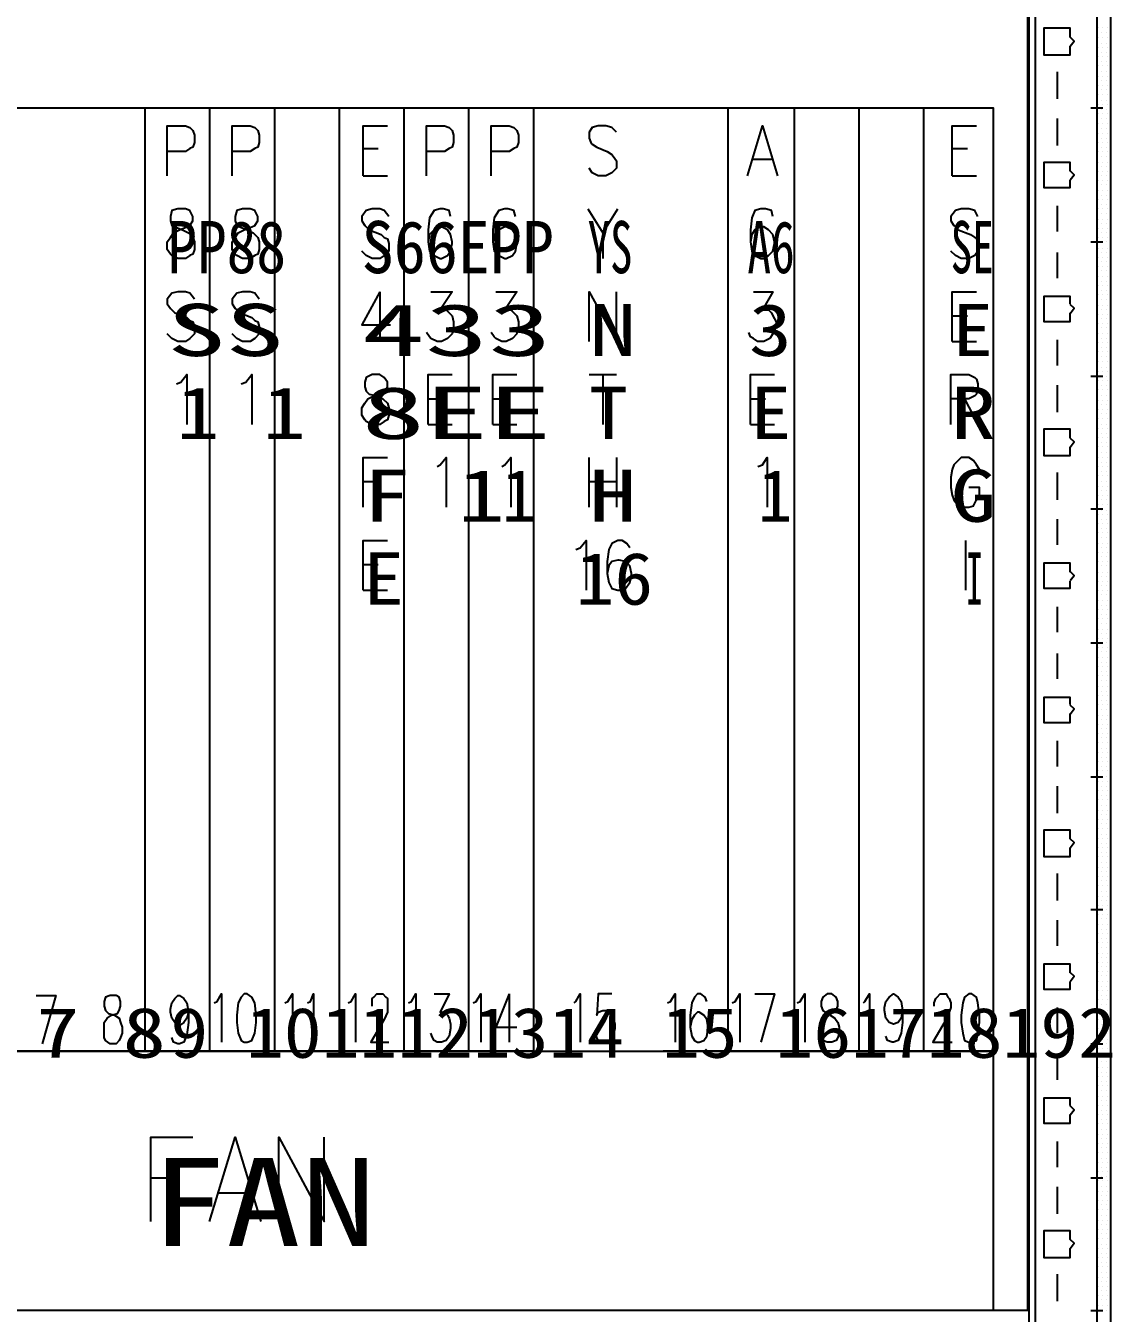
# Model space of a CAD drawing. Header units: metres. Extents: x 17 to 1264, y 17 to 859.
# Drawn here: x 303.3 to 407, y 192.4 to 315.4 of the extents above; entities that cross this region are included whole.
import ezdxf

# ---------------------------------------------------------------- set-up
doc = ezdxf.new("R2010")
doc.units = ezdxf.units.M
for name, color, linetype in [('LINES', 7, 'Continuous'), ('POLYLINES', 4, 'Continuous'), ('RECTS', 7, 'Continuous'), ('TEXTS', 3, 'Continuous')]:
    doc.layers.add(name, color=color, linetype=linetype)

msp = doc.modelspace()

# ---------------------------------------------------------------- linework, layer by layer
at = {"layer": 'LINES'}
for p, q in [((399.16, 128.74), (399.16, 731.23)), ((405.79, 315.22), (405.79, 315.22)), ((406.22, 315.22), (406.22, 315.22)), ((406.65, 315.22), (406.65, 315.22)), ((405.79, 314.35), (405.79, 314.35)), ((406.07, 314.78), (406.07, 314.78)), ((406.07, 313.78), (406.07, 313.78)), ((406.22, 314.35), (406.22, 314.35)), ((406.51, 314.78), (406.51, 314.78)), ((406.51, 313.78), (406.51, 313.78)), ((406.65, 314.35), (406.65, 314.35)), ((406.94, 314.78), (406.94, 314.78)), ((406.94, 313.78), (406.94, 313.78)), ((405.79, 313.34), (405.79, 313.34)), ((406.07, 312.91), (406.07, 312.91)), ((406.22, 313.34), (406.22, 313.34)), ((406.51, 312.91), (406.51, 312.91)), ((406.65, 313.34), (406.65, 313.34)), ((406.94, 312.91), (406.94, 312.91)), ((405.79, 312.48), (405.79, 312.48)), ((405.79, 311.62), (405.79, 311.62)), ((406.07, 312.05), (406.07, 312.05)), ((406.22, 312.48), (406.22, 312.48)), ((406.22, 311.62), (406.22, 311.62)), ((406.51, 312.05), (406.51, 312.05)), ((406.65, 312.48), (406.65, 312.48)), ((406.65, 311.62), (406.65, 311.62)), ((406.94, 312.05), (406.94, 312.05)), ((401.83, 311.04), (401.83, 308.45)), ((405.79, 310.61), (405.79, 310.61)), ((406.07, 311.04), (406.07, 311.04)), ((406.07, 310.18), (406.07, 310.18)), ((406.22, 310.61), (406.22, 310.61)), ((406.51, 311.04), (406.51, 311.04)), ((406.51, 310.18), (406.51, 310.18)), ((406.65, 310.61), (406.65, 310.61)), ((406.94, 311.04), (406.94, 311.04)), ((406.94, 310.18), (406.94, 310.18)), ((405.79, 309.74), (405.79, 309.74)), ((405.79, 308.88), (405.79, 308.88)), ((406.07, 309.31), (406.07, 309.31)), ((406.22, 309.74), (406.22, 309.74)), ((406.22, 308.88), (406.22, 308.88)), ((406.51, 309.31), (406.51, 309.31)), ((406.65, 309.74), (406.65, 309.74)), ((406.65, 308.88), (406.65, 308.88)), ((406.94, 309.31), (406.94, 309.31)), ((405.79, 307.87), (405.79, 307.87)), ((406.07, 308.3), (406.07, 308.3)), ((406.22, 307.87), (406.22, 307.87)), ((406.51, 308.3), (406.51, 308.3)), ((406.65, 307.87), (406.65, 307.87)), ((406.94, 308.3), (406.94, 308.3)), ((351.79, 307.58), (364.17, 307.58)), ((401.83, 306.58), (401.83, 303.98)), ((405.07, 307.58), (406.22, 307.58)), ((405.79, 307.01), (405.79, 307.01)), ((406.07, 307.44), (406.07, 307.44)), ((406.07, 306.58), (406.07, 306.58)), ((406.22, 307.01), (406.22, 307.01)), ((406.51, 307.44), (406.51, 307.44)), ((406.51, 306.58), (406.51, 306.58)), ((406.65, 307.01), (406.65, 307.01)), ((406.94, 307.44), (406.94, 307.44)), ((406.94, 306.58), (406.94, 306.58)), ((405.79, 306.14), (405.79, 306.14)), ((405.79, 305.14), (405.79, 305.14)), ((406.07, 305.57), (406.07, 305.57)), ((406.22, 306.14), (406.22, 306.14)), ((406.22, 305.14), (406.22, 305.14)), ((406.51, 305.57), (406.51, 305.57)), ((406.65, 306.14), (406.65, 306.14)), ((406.65, 305.14), (406.65, 305.14)), ((406.94, 305.57), (406.94, 305.57)), ((405.79, 304.27), (405.79, 304.27)), ((406.07, 304.7), (406.07, 304.7)), ((406.22, 304.27), (406.22, 304.27)), ((406.51, 304.7), (406.51, 304.7)), ((406.65, 304.27), (406.65, 304.27)), ((406.94, 304.7), (406.94, 304.7)), ((335.51, 303.7), (336.95, 303.7)), ((372.67, 302.69), (374.54, 302.69)), ((391.82, 303.7), (393.26, 303.7)), ((405.79, 303.41), (405.79, 303.41)), ((406.07, 303.84), (406.07, 303.84)), ((406.07, 302.98), (406.07, 302.98)), ((406.22, 303.41), (406.22, 303.41)), ((406.51, 303.84), (406.51, 303.84)), ((406.51, 302.98), (406.51, 302.98)), ((406.65, 303.41), (406.65, 303.41)), ((406.94, 303.84), (406.94, 303.84)), ((406.94, 302.98), (406.94, 302.98)), ((405.79, 302.4), (405.79, 302.4)), ((405.79, 301.54), (405.79, 301.54)), ((406.07, 301.97), (406.07, 301.97)), ((406.22, 302.4), (406.22, 302.4)), ((406.22, 301.54), (406.22, 301.54)), ((406.51, 301.97), (406.51, 301.97)), ((406.65, 302.4), (406.65, 302.4)), ((406.65, 301.54), (406.65, 301.54)), ((406.94, 301.97), (406.94, 301.97)), ((335.51, 301.1), (337.82, 301.1)), ((391.82, 301.1), (394.12, 301.1)), ((405.79, 300.67), (405.79, 300.67)), ((406.07, 301.1), (406.07, 301.1)), ((406.07, 300.24), (406.07, 300.24)), ((406.22, 300.67), (406.22, 300.67)), ((406.51, 301.1), (406.51, 301.1)), ((406.51, 300.24), (406.51, 300.24)), ((406.65, 300.67), (406.65, 300.67)), ((406.94, 301.1), (406.94, 301.1)), ((406.94, 300.24), (406.94, 300.24)), ((405.79, 299.66), (405.79, 299.66)), ((406.07, 299.23), (406.07, 299.23)), ((406.22, 299.66), (406.22, 299.66)), ((406.51, 299.23), (406.51, 299.23)), ((406.65, 299.66), (406.65, 299.66)), ((406.94, 299.23), (406.94, 299.23)), ((401.83, 298.22), (401.83, 295.78)), ((405.79, 298.8), (405.79, 298.8)), ((405.79, 297.94), (405.79, 297.94)), ((406.07, 298.37), (406.07, 298.37)), ((406.22, 298.8), (406.22, 298.8)), ((406.22, 297.94), (406.22, 297.94)), ((406.51, 298.37), (406.51, 298.37)), ((406.65, 298.8), (406.65, 298.8)), ((406.65, 297.94), (406.65, 297.94)), ((406.94, 298.37), (406.94, 298.37)), ((405.79, 296.93), (405.79, 296.93)), ((406.07, 297.5), (406.07, 297.5)), ((406.22, 296.93), (406.22, 296.93)), ((406.51, 297.5), (406.51, 297.5)), ((406.65, 296.93), (406.65, 296.93)), ((406.94, 297.5), (406.94, 297.5)), ((358.41, 295.63), (358.41, 293.18)), ((405.79, 296.06), (405.79, 296.06)), ((406.07, 296.5), (406.07, 296.5)), ((406.07, 295.63), (406.07, 295.63)), ((406.22, 296.06), (406.22, 296.06)), ((406.51, 296.5), (406.51, 296.5)), ((406.51, 295.63), (406.51, 295.63)), ((406.65, 296.06), (406.65, 296.06)), ((406.94, 296.5), (406.94, 296.5)), ((406.94, 295.63), (406.94, 295.63)), ((405.07, 294.77), (406.22, 294.77)), ((405.79, 295.2), (405.79, 295.2)), ((405.79, 294.19), (405.79, 294.19)), ((406.07, 294.77), (406.07, 294.77)), ((406.22, 295.2), (406.22, 295.2)), ((406.22, 294.19), (406.22, 294.19)), ((406.51, 294.77), (406.51, 294.77)), ((406.65, 295.2), (406.65, 295.2)), ((406.65, 294.19), (406.65, 294.19)), ((406.94, 294.77), (406.94, 294.77)), ((401.83, 293.76), (401.83, 291.31)), ((405.79, 293.33), (405.79, 293.33)), ((406.07, 293.76), (406.07, 293.76)), ((406.07, 292.9), (406.07, 292.9)), ((406.22, 293.33), (406.22, 293.33)), ((406.51, 293.76), (406.51, 293.76)), ((406.51, 292.9), (406.51, 292.9)), ((406.65, 293.33), (406.65, 293.33)), ((406.94, 293.76), (406.94, 293.76)), ((406.94, 292.9), (406.94, 292.9)), ((405.79, 292.46), (405.79, 292.46)), ((406.07, 292.03), (406.07, 292.03)), ((406.22, 292.46), (406.22, 292.46)), ((406.51, 292.03), (406.51, 292.03)), ((406.65, 292.46), (406.65, 292.46)), ((406.94, 292.03), (406.94, 292.03)), ((405.79, 291.46), (405.79, 291.46)), ((405.79, 290.59), (405.79, 290.59)), ((406.07, 291.02), (406.07, 291.02)), ((406.22, 291.46), (406.22, 291.46)), ((406.22, 290.59), (406.22, 290.59)), ((406.51, 291.02), (406.51, 291.02)), ((406.65, 291.46), (406.65, 291.46)), ((406.65, 290.59), (406.65, 290.59)), ((406.94, 291.02), (406.94, 291.02)), ((337.1, 290.02), (337.1, 285.26)), ((405.79, 289.73), (405.79, 289.73)), ((406.07, 290.16), (406.07, 290.16)), ((406.07, 289.3), (406.07, 289.3)), ((406.22, 289.73), (406.22, 289.73)), ((406.51, 290.16), (406.51, 290.16)), ((406.51, 289.3), (406.51, 289.3)), ((406.65, 289.73), (406.65, 289.73)), ((406.94, 290.16), (406.94, 290.16)), ((406.94, 289.3), (406.94, 289.3)), ((405.79, 288.72), (405.79, 288.72)), ((406.07, 288.29), (406.07, 288.29)), ((406.22, 288.72), (406.22, 288.72)), ((406.51, 288.29), (406.51, 288.29)), ((406.65, 288.72), (406.65, 288.72)), ((406.94, 288.29), (406.94, 288.29)), ((391.82, 287.71), (393.26, 287.71)), ((405.79, 287.86), (405.79, 287.86)), ((405.79, 286.99), (405.79, 286.99)), ((406.07, 287.42), (406.07, 287.42)), ((406.22, 287.86), (406.22, 287.86)), ((406.22, 286.99), (406.22, 286.99)), ((406.51, 287.42), (406.51, 287.42)), ((406.65, 287.86), (406.65, 287.86)), ((406.65, 286.99), (406.65, 286.99)), ((406.94, 287.42), (406.94, 287.42)), ((405.79, 285.98), (405.79, 285.98)), ((406.07, 286.56), (406.07, 286.56)), ((406.07, 285.55), (406.07, 285.55)), ((406.22, 285.98), (406.22, 285.98)), ((406.51, 286.56), (406.51, 286.56)), ((406.51, 285.55), (406.51, 285.55)), ((406.65, 285.98), (406.65, 285.98)), ((406.94, 286.56), (406.94, 286.56)), ((406.94, 285.55), (406.94, 285.55)), ((391.82, 285.26), (394.12, 285.26)), ((401.83, 285.41), (401.83, 282.96)), ((405.79, 285.12), (405.79, 285.12)), ((405.79, 284.26), (405.79, 284.26)), ((406.07, 284.69), (406.07, 284.69)), ((406.22, 285.12), (406.22, 285.12)), ((406.22, 284.26), (406.22, 284.26)), ((406.51, 284.69), (406.51, 284.69)), ((406.65, 285.12), (406.65, 285.12)), ((406.65, 284.26), (406.65, 284.26)), ((406.94, 284.69), (406.94, 284.69)), ((405.79, 283.39), (405.79, 283.39)), ((406.07, 283.82), (406.07, 283.82)), ((406.22, 283.39), (406.22, 283.39)), ((406.51, 283.82), (406.51, 283.82)), ((406.65, 283.39), (406.65, 283.39)), ((406.94, 283.82), (406.94, 283.82)), ((357.11, 282.1), (359.71, 282.1)), ((358.41, 282.1), (358.41, 277.34)), ((405.07, 281.95), (406.22, 281.95)), ((405.79, 282.38), (405.79, 282.38)), ((406.07, 282.82), (406.07, 282.82)), ((406.07, 281.95), (406.07, 281.95)), ((406.22, 282.38), (406.22, 282.38)), ((406.51, 282.82), (406.51, 282.82)), ((406.51, 281.95), (406.51, 281.95)), ((406.65, 282.38), (406.65, 282.38)), ((406.94, 282.82), (406.94, 282.82)), ((406.94, 281.95), (406.94, 281.95)), ((401.83, 281.09), (401.83, 278.5)), ((405.79, 281.52), (405.79, 281.52)), ((405.79, 280.66), (405.79, 280.66)), ((406.07, 281.09), (406.07, 281.09)), ((406.22, 281.52), (406.22, 281.52)), ((406.22, 280.66), (406.22, 280.66)), ((406.51, 281.09), (406.51, 281.09)), ((406.65, 281.52), (406.65, 281.52)), ((406.65, 280.66), (406.65, 280.66)), ((406.94, 281.09), (406.94, 281.09)), ((341.71, 279.79), (343.15, 279.79)), ((347.9, 279.79), (349.34, 279.79)), ((372.52, 279.79), (373.96, 279.79)), ((392.97, 279.79), (394.27, 277.34)), ((405.79, 279.65), (405.79, 279.65)), ((406.07, 280.08), (406.07, 280.08)), ((406.22, 279.65), (406.22, 279.65)), ((406.51, 280.08), (406.51, 280.08)), ((406.65, 279.65), (406.65, 279.65)), ((406.94, 280.08), (406.94, 280.08)), ((405.79, 278.78), (405.79, 278.78)), ((406.07, 279.22), (406.07, 279.22)), ((406.07, 278.35), (406.07, 278.35)), ((406.22, 278.78), (406.22, 278.78)), ((406.51, 279.22), (406.51, 279.22)), ((406.51, 278.35), (406.51, 278.35)), ((406.65, 278.78), (406.65, 278.78)), ((406.94, 279.22), (406.94, 279.22)), ((406.94, 278.35), (406.94, 278.35)), ((341.71, 277.34), (344.01, 277.34)), ((347.9, 277.34), (350.2, 277.34)), ((372.52, 277.34), (374.83, 277.34)), ((405.79, 277.92), (405.79, 277.92)), ((405.79, 276.91), (405.79, 276.91)), ((406.07, 277.34), (406.07, 277.34)), ((406.22, 277.92), (406.22, 277.92)), ((406.22, 276.91), (406.22, 276.91)), ((406.51, 277.34), (406.51, 277.34)), ((406.65, 277.92), (406.65, 277.92)), ((406.65, 276.91), (406.65, 276.91)), ((406.94, 277.34), (406.94, 277.34)), ((405.79, 276.05), (405.79, 276.05)), ((406.07, 276.48), (406.07, 276.48)), ((406.07, 275.62), (406.07, 275.62)), ((406.22, 276.05), (406.22, 276.05)), ((406.51, 276.48), (406.51, 276.48)), ((406.51, 275.62), (406.51, 275.62)), ((406.65, 276.05), (406.65, 276.05)), ((406.94, 276.48), (406.94, 276.48)), ((406.94, 275.62), (406.94, 275.62)), ((405.79, 275.18), (405.79, 275.18)), ((406.07, 274.61), (406.07, 274.61)), ((406.22, 275.18), (406.22, 275.18)), ((406.51, 274.61), (406.51, 274.61)), ((406.65, 275.18), (406.65, 275.18)), ((406.94, 274.61), (406.94, 274.61)), ((357.11, 269.42), (357.11, 274.18)), ((359.71, 274.18), (359.71, 269.42)), ((405.79, 274.18), (405.79, 274.18)), ((405.79, 273.31), (405.79, 273.31)), ((406.07, 273.74), (406.07, 273.74)), ((406.22, 274.18), (406.22, 274.18)), ((406.22, 273.31), (406.22, 273.31)), ((406.51, 273.74), (406.51, 273.74)), ((406.65, 274.18), (406.65, 274.18)), ((406.65, 273.31), (406.65, 273.31)), ((406.94, 273.74), (406.94, 273.74)), ((401.83, 272.74), (401.83, 270.14)), ((405.79, 272.45), (405.79, 272.45)), ((406.07, 272.88), (406.07, 272.88)), ((406.22, 272.45), (406.22, 272.45)), ((406.51, 272.88), (406.51, 272.88)), ((406.65, 272.45), (406.65, 272.45)), ((406.94, 272.88), (406.94, 272.88)), ((335.51, 271.87), (336.95, 271.87)), ((357.11, 271.87), (359.71, 271.87)), ((405.79, 271.44), (405.79, 271.44)), ((406.07, 271.87), (406.07, 271.87)), ((406.07, 271.01), (406.07, 271.01)), ((406.22, 271.44), (406.22, 271.44)), ((406.51, 271.87), (406.51, 271.87)), ((406.51, 271.01), (406.51, 271.01)), ((406.65, 271.44), (406.65, 271.44)), ((406.94, 271.87), (406.94, 271.87)), ((406.94, 271.01), (406.94, 271.01)), ((405.79, 270.58), (405.79, 270.58)), ((405.79, 269.71), (405.79, 269.71)), ((406.07, 270.14), (406.07, 270.14)), ((406.22, 270.58), (406.22, 270.58)), ((406.22, 269.71), (406.22, 269.71)), ((406.51, 270.14), (406.51, 270.14)), ((406.65, 270.58), (406.65, 270.58)), ((406.65, 269.71), (406.65, 269.71)), ((406.94, 270.14), (406.94, 270.14)), ((401.83, 268.27), (401.83, 265.82)), ((405.07, 269.28), (406.22, 269.28)), ((405.79, 268.7), (405.79, 268.7)), ((406.07, 269.14), (406.07, 269.14)), ((406.07, 268.27), (406.07, 268.27)), ((406.22, 268.7), (406.22, 268.7)), ((406.51, 269.14), (406.51, 269.14)), ((406.51, 268.27), (406.51, 268.27)), ((406.65, 268.7), (406.65, 268.7)), ((406.94, 269.14), (406.94, 269.14)), ((406.94, 268.27), (406.94, 268.27)), ((405.79, 267.84), (405.79, 267.84)), ((406.07, 267.41), (406.07, 267.41)), ((406.22, 267.84), (406.22, 267.84)), ((406.51, 267.41), (406.51, 267.41)), ((406.65, 267.84), (406.65, 267.84)), ((406.94, 267.41), (406.94, 267.41)), ((393.11, 261.5), (393.11, 266.26)), ((405.79, 266.98), (405.79, 266.98)), ((405.79, 265.97), (405.79, 265.97)), ((406.07, 266.54), (406.07, 266.54)), ((406.22, 266.98), (406.22, 266.98)), ((406.22, 265.97), (406.22, 265.97)), ((406.51, 266.54), (406.51, 266.54)), ((406.65, 266.98), (406.65, 266.98)), ((406.65, 265.97), (406.65, 265.97)), ((406.94, 266.54), (406.94, 266.54)), ((405.79, 265.1), (405.79, 265.1)), ((406.07, 265.54), (406.07, 265.54)), ((406.07, 264.67), (406.07, 264.67)), ((406.22, 265.1), (406.22, 265.1)), ((406.51, 265.54), (406.51, 265.54)), ((406.51, 264.67), (406.51, 264.67)), ((406.65, 265.1), (406.65, 265.1)), ((406.94, 265.54), (406.94, 265.54)), ((406.94, 264.67), (406.94, 264.67)), ((335.51, 263.95), (336.95, 263.95)), ((405.79, 264.24), (405.79, 264.24)), ((406.07, 263.81), (406.07, 263.81)), ((406.22, 264.24), (406.22, 264.24)), ((406.51, 263.81), (406.51, 263.81)), ((406.65, 264.24), (406.65, 264.24)), ((406.94, 263.81), (406.94, 263.81)), ((405.79, 263.23), (405.79, 263.23)), ((405.79, 262.37), (405.79, 262.37)), ((406.07, 262.8), (406.07, 262.8)), ((406.22, 263.23), (406.22, 263.23)), ((406.22, 262.37), (406.22, 262.37)), ((406.51, 262.8), (406.51, 262.8)), ((406.65, 263.23), (406.65, 263.23)), ((406.65, 262.37), (406.65, 262.37)), ((406.94, 262.8), (406.94, 262.8)), ((335.51, 261.5), (337.82, 261.5)), ((405.79, 261.5), (405.79, 261.5)), ((406.07, 261.94), (406.07, 261.94)), ((406.07, 261.07), (406.07, 261.07)), ((406.22, 261.5), (406.22, 261.5)), ((406.51, 261.94), (406.51, 261.94)), ((406.51, 261.07), (406.51, 261.07)), ((406.65, 261.5), (406.65, 261.5)), ((406.94, 261.94), (406.94, 261.94)), ((406.94, 261.07), (406.94, 261.07)), ((401.83, 259.92), (401.83, 257.47)), ((405.79, 260.5), (405.79, 260.5)), ((405.79, 259.63), (405.79, 259.63)), ((406.07, 260.06), (406.07, 260.06)), ((406.22, 260.5), (406.22, 260.5)), ((406.22, 259.63), (406.22, 259.63)), ((406.51, 260.06), (406.51, 260.06)), ((406.65, 260.5), (406.65, 260.5)), ((406.65, 259.63), (406.65, 259.63)), ((406.94, 260.06), (406.94, 260.06)), ((405.79, 258.77), (405.79, 258.77)), ((406.07, 259.2), (406.07, 259.2)), ((406.22, 258.77), (406.22, 258.77)), ((406.51, 259.2), (406.51, 259.2)), ((406.65, 258.77), (406.65, 258.77)), ((406.94, 259.2), (406.94, 259.2)), ((405.79, 257.76), (405.79, 257.76)), ((406.07, 258.34), (406.07, 258.34)), ((406.07, 257.33), (406.07, 257.33)), ((406.22, 257.76), (406.22, 257.76)), ((406.51, 258.34), (406.51, 258.34)), ((406.51, 257.33), (406.51, 257.33)), ((406.65, 257.76), (406.65, 257.76)), ((406.94, 258.34), (406.94, 258.34)), ((406.94, 257.33), (406.94, 257.33)), ((405.07, 256.46), (406.22, 256.46)), ((405.79, 256.9), (405.79, 256.9)), ((405.79, 256.03), (405.79, 256.03)), ((406.07, 256.46), (406.07, 256.46)), ((406.22, 256.9), (406.22, 256.9)), ((406.22, 256.03), (406.22, 256.03)), ((406.51, 256.46), (406.51, 256.46)), ((406.65, 256.9), (406.65, 256.9)), ((406.65, 256.03), (406.65, 256.03)), ((406.94, 256.46), (406.94, 256.46)), ((401.83, 255.46), (401.83, 253.01)), ((405.79, 255.02), (405.79, 255.02)), ((406.07, 255.6), (406.07, 255.6)), ((406.22, 255.02), (406.22, 255.02)), ((406.51, 255.6), (406.51, 255.6)), ((406.65, 255.02), (406.65, 255.02)), ((406.94, 255.6), (406.94, 255.6)), ((405.79, 254.16), (405.79, 254.16)), ((406.07, 254.59), (406.07, 254.59)), ((406.07, 253.73), (406.07, 253.73)), ((406.22, 254.16), (406.22, 254.16)), ((406.51, 254.59), (406.51, 254.59)), ((406.51, 253.73), (406.51, 253.73)), ((406.65, 254.16), (406.65, 254.16)), ((406.94, 254.59), (406.94, 254.59)), ((406.94, 253.73), (406.94, 253.73)), ((405.79, 253.3), (405.79, 253.3)), ((405.79, 252.29), (405.79, 252.29)), ((406.07, 252.86), (406.07, 252.86)), ((406.22, 253.3), (406.22, 253.3)), ((406.22, 252.29), (406.22, 252.29)), ((406.51, 252.86), (406.51, 252.86)), ((406.65, 253.3), (406.65, 253.3)), ((406.65, 252.29), (406.65, 252.29)), ((406.94, 252.86), (406.94, 252.86)), ((405.79, 251.42), (405.79, 251.42)), ((406.07, 251.86), (406.07, 251.86)), ((406.22, 251.42), (406.22, 251.42)), ((406.51, 251.86), (406.51, 251.86)), ((406.65, 251.42), (406.65, 251.42)), ((406.94, 251.86), (406.94, 251.86)), ((405.79, 250.56), (405.79, 250.56)), ((406.07, 250.99), (406.07, 250.99)), ((406.07, 250.13), (406.07, 250.13)), ((406.22, 250.56), (406.22, 250.56)), ((406.51, 250.99), (406.51, 250.99)), ((406.51, 250.13), (406.51, 250.13)), ((406.65, 250.56), (406.65, 250.56)), ((406.94, 250.99), (406.94, 250.99)), ((406.94, 250.13), (406.94, 250.13)), ((405.79, 249.55), (405.79, 249.55)), ((405.79, 248.69), (405.79, 248.69)), ((406.07, 249.12), (406.07, 249.12)), ((406.22, 249.55), (406.22, 249.55)), ((406.22, 248.69), (406.22, 248.69)), ((406.51, 249.12), (406.51, 249.12)), ((406.65, 249.55), (406.65, 249.55)), ((406.65, 248.69), (406.65, 248.69)), ((406.94, 249.12), (406.94, 249.12)), ((405.79, 247.82), (405.79, 247.82)), ((406.07, 248.26), (406.07, 248.26)), ((406.07, 247.39), (406.07, 247.39)), ((406.22, 247.82), (406.22, 247.82)), ((406.51, 248.26), (406.51, 248.26)), ((406.51, 247.39), (406.51, 247.39)), ((406.65, 247.82), (406.65, 247.82)), ((406.94, 248.26), (406.94, 248.26)), ((406.94, 247.39), (406.94, 247.39)), ((401.83, 247.1), (401.83, 244.66)), ((405.79, 246.96), (405.79, 246.96)), ((406.07, 246.38), (406.07, 246.38)), ((406.22, 246.96), (406.22, 246.96)), ((406.51, 246.38), (406.51, 246.38)), ((406.65, 246.96), (406.65, 246.96)), ((406.94, 246.38), (406.94, 246.38)), ((405.79, 245.95), (405.79, 245.95)), ((405.79, 245.09), (405.79, 245.09)), ((406.07, 245.52), (406.07, 245.52)), ((406.22, 245.95), (406.22, 245.95)), ((406.22, 245.09), (406.22, 245.09)), ((406.51, 245.52), (406.51, 245.52)), ((406.65, 245.95), (406.65, 245.95)), ((406.65, 245.09), (406.65, 245.09)), ((406.94, 245.52), (406.94, 245.52)), ((405.07, 243.65), (406.22, 243.65)), ((405.79, 244.22), (405.79, 244.22)), ((406.07, 244.66), (406.07, 244.66)), ((406.07, 243.65), (406.07, 243.65)), ((406.22, 244.22), (406.22, 244.22)), ((406.51, 244.66), (406.51, 244.66)), ((406.51, 243.65), (406.51, 243.65)), ((406.65, 244.22), (406.65, 244.22)), ((406.94, 244.66), (406.94, 244.66)), ((406.94, 243.65), (406.94, 243.65)), ((401.83, 242.78), (401.83, 240.19)), ((405.79, 243.22), (405.79, 243.22)), ((406.07, 242.78), (406.07, 242.78)), ((406.22, 243.22), (406.22, 243.22)), ((406.51, 242.78), (406.51, 242.78)), ((406.65, 243.22), (406.65, 243.22)), ((406.94, 242.78), (406.94, 242.78)), ((405.79, 242.35), (405.79, 242.35)), ((405.79, 241.49), (405.79, 241.49)), ((406.07, 241.92), (406.07, 241.92)), ((406.22, 242.35), (406.22, 242.35)), ((406.22, 241.49), (406.22, 241.49)), ((406.51, 241.92), (406.51, 241.92)), ((406.65, 242.35), (406.65, 242.35)), ((406.65, 241.49), (406.65, 241.49)), ((406.94, 241.92), (406.94, 241.92)), ((405.79, 240.48), (405.79, 240.48)), ((406.07, 240.91), (406.07, 240.91)), ((406.07, 240.05), (406.07, 240.05)), ((406.22, 240.48), (406.22, 240.48)), ((406.51, 240.91), (406.51, 240.91)), ((406.51, 240.05), (406.51, 240.05)), ((406.65, 240.48), (406.65, 240.48)), ((406.94, 240.91), (406.94, 240.91)), ((406.94, 240.05), (406.94, 240.05)), ((405.79, 239.62), (405.79, 239.62)), ((405.79, 238.75), (405.79, 238.75)), ((406.07, 239.18), (406.07, 239.18)), ((406.22, 239.62), (406.22, 239.62)), ((406.22, 238.75), (406.22, 238.75)), ((406.51, 239.18), (406.51, 239.18)), ((406.65, 239.62), (406.65, 239.62)), ((406.65, 238.75), (406.65, 238.75)), ((406.94, 239.18), (406.94, 239.18)), ((405.79, 237.74), (405.79, 237.74)), ((406.07, 238.18), (406.07, 238.18)), ((406.22, 237.74), (406.22, 237.74)), ((406.51, 238.18), (406.51, 238.18)), ((406.65, 237.74), (406.65, 237.74)), ((406.94, 238.18), (406.94, 238.18)), ((405.79, 236.88), (405.79, 236.88)), ((406.07, 237.31), (406.07, 237.31)), ((406.07, 236.45), (406.07, 236.45)), ((406.22, 236.88), (406.22, 236.88)), ((406.51, 237.31), (406.51, 237.31)), ((406.51, 236.45), (406.51, 236.45)), ((406.65, 236.88), (406.65, 236.88)), ((406.94, 237.31), (406.94, 237.31)), ((406.94, 236.45), (406.94, 236.45)), ((405.79, 236.02), (405.79, 236.02)), ((405.79, 235.01), (405.79, 235.01)), ((406.07, 235.44), (406.07, 235.44)), ((406.22, 236.02), (406.22, 236.02)), ((406.22, 235.01), (406.22, 235.01)), ((406.51, 235.44), (406.51, 235.44)), ((406.65, 236.02), (406.65, 236.02)), ((406.65, 235.01), (406.65, 235.01)), ((406.94, 235.44), (406.94, 235.44)), ((401.83, 234.43), (401.83, 231.84)), ((405.79, 234.14), (405.79, 234.14)), ((406.07, 234.58), (406.07, 234.58)), ((406.22, 234.14), (406.22, 234.14)), ((406.51, 234.58), (406.51, 234.58)), ((406.65, 234.14), (406.65, 234.14)), ((406.94, 234.58), (406.94, 234.58)), ((405.79, 233.28), (405.79, 233.28)), ((406.07, 233.71), (406.07, 233.71)), ((406.07, 232.7), (406.07, 232.7)), ((406.22, 233.28), (406.22, 233.28)), ((406.51, 233.71), (406.51, 233.71)), ((406.51, 232.7), (406.51, 232.7)), ((406.65, 233.28), (406.65, 233.28)), ((406.94, 233.71), (406.94, 233.71)), ((406.94, 232.7), (406.94, 232.7)), ((405.79, 232.27), (405.79, 232.27)), ((405.79, 231.41), (405.79, 231.41)), ((406.07, 231.84), (406.07, 231.84)), ((406.22, 232.27), (406.22, 232.27)), ((406.22, 231.41), (406.22, 231.41)), ((406.51, 231.84), (406.51, 231.84)), ((406.65, 232.27), (406.65, 232.27)), ((406.65, 231.41), (406.65, 231.41)), ((406.94, 231.84), (406.94, 231.84)), ((405.07, 230.98), (406.22, 230.98)), ((405.79, 230.54), (405.79, 230.54)), ((406.07, 230.98), (406.07, 230.98)), ((406.07, 230.11), (406.07, 230.11)), ((406.22, 230.54), (406.22, 230.54)), ((406.51, 230.98), (406.51, 230.98)), ((406.51, 230.11), (406.51, 230.11)), ((406.65, 230.54), (406.65, 230.54)), ((406.94, 230.98), (406.94, 230.98)), ((406.94, 230.11), (406.94, 230.11)), ((401.83, 229.97), (401.83, 227.52)), ((405.79, 229.54), (405.79, 229.54)), ((406.07, 229.1), (406.07, 229.1)), ((406.22, 229.54), (406.22, 229.54)), ((406.51, 229.1), (406.51, 229.1)), ((406.65, 229.54), (406.65, 229.54)), ((406.94, 229.1), (406.94, 229.1)), ((405.79, 228.67), (405.79, 228.67)), ((405.79, 227.81), (405.79, 227.81)), ((406.07, 228.24), (406.07, 228.24)), ((406.22, 228.67), (406.22, 228.67)), ((406.22, 227.81), (406.22, 227.81)), ((406.51, 228.24), (406.51, 228.24)), ((406.65, 228.67), (406.65, 228.67)), ((406.65, 227.81), (406.65, 227.81)), ((406.94, 228.24), (406.94, 228.24)), ((405.79, 226.8), (405.79, 226.8)), ((406.07, 227.38), (406.07, 227.38)), ((406.22, 226.8), (406.22, 226.8)), ((406.51, 227.38), (406.51, 227.38)), ((406.65, 226.8), (406.65, 226.8)), ((406.94, 227.38), (406.94, 227.38)), ((405.79, 225.94), (405.79, 225.94)), ((406.07, 226.37), (406.07, 226.37)), ((406.07, 225.5), (406.07, 225.5)), ((406.22, 225.94), (406.22, 225.94)), ((406.51, 226.37), (406.51, 226.37)), ((406.51, 225.5), (406.51, 225.5)), ((406.65, 225.94), (406.65, 225.94)), ((406.94, 226.37), (406.94, 226.37)), ((406.94, 225.5), (406.94, 225.5)), ((405.79, 225.07), (405.79, 225.07)), ((405.79, 224.06), (405.79, 224.06)), ((406.07, 224.64), (406.07, 224.64)), ((406.22, 225.07), (406.22, 225.07)), ((406.22, 224.06), (406.22, 224.06)), ((406.51, 224.64), (406.51, 224.64)), ((406.65, 225.07), (406.65, 225.07)), ((406.65, 224.06), (406.65, 224.06)), ((406.94, 224.64), (406.94, 224.64)), ((349.48, 222.91), (349.48, 218.3)), ((405.79, 223.2), (405.79, 223.2)), ((406.07, 223.63), (406.07, 223.63)), ((406.07, 222.77), (406.07, 222.77)), ((406.22, 223.2), (406.22, 223.2)), ((406.51, 223.63), (406.51, 223.63)), ((406.51, 222.77), (406.51, 222.77)), ((406.65, 223.2), (406.65, 223.2)), ((406.94, 223.63), (406.94, 223.63)), ((406.94, 222.77), (406.94, 222.77)), ((401.83, 221.62), (401.83, 219.17)), ((405.79, 222.34), (405.79, 222.34)), ((406.07, 221.9), (406.07, 221.9)), ((406.22, 222.34), (406.22, 222.34)), ((406.51, 221.9), (406.51, 221.9)), ((406.65, 222.34), (406.65, 222.34)), ((406.94, 221.9), (406.94, 221.9)), ((405.79, 221.33), (405.79, 221.33)), ((405.79, 220.46), (405.79, 220.46)), ((406.07, 220.9), (406.07, 220.9)), ((406.22, 221.33), (406.22, 221.33)), ((406.22, 220.46), (406.22, 220.46)), ((406.51, 220.9), (406.51, 220.9)), ((406.65, 221.33), (406.65, 221.33)), ((406.65, 220.46), (406.65, 220.46)), ((406.94, 220.9), (406.94, 220.9)), ((405.79, 219.6), (405.79, 219.6)), ((406.07, 220.03), (406.07, 220.03)), ((406.07, 219.17), (406.07, 219.17)), ((406.22, 219.6), (406.22, 219.6)), ((406.51, 220.03), (406.51, 220.03)), ((406.51, 219.17), (406.51, 219.17)), ((406.65, 219.6), (406.65, 219.6)), ((406.94, 220.03), (406.94, 220.03)), ((406.94, 219.17), (406.94, 219.17)), ((405.07, 218.16), (406.22, 218.16)), ((405.79, 218.59), (405.79, 218.59)), ((406.07, 218.16), (406.07, 218.16)), ((406.22, 218.59), (406.22, 218.59)), ((406.51, 218.16), (406.51, 218.16)), ((406.65, 218.59), (406.65, 218.59)), ((406.94, 218.16), (406.94, 218.16)), ((351.79, 217.44), (364.17, 217.44)), ((401.83, 217.15), (401.83, 214.7)), ((405.79, 217.73), (405.79, 217.73)), ((405.79, 216.86), (405.79, 216.86)), ((406.07, 217.3), (406.07, 217.3)), ((406.22, 217.73), (406.22, 217.73)), ((406.22, 216.86), (406.22, 216.86)), ((406.51, 217.3), (406.51, 217.3)), ((406.65, 217.73), (406.65, 217.73)), ((406.65, 216.86), (406.65, 216.86)), ((406.94, 217.3), (406.94, 217.3)), ((405.79, 215.86), (405.79, 215.86)), ((406.07, 216.43), (406.07, 216.43)), ((406.07, 215.42), (406.07, 215.42)), ((406.22, 215.86), (406.22, 215.86)), ((406.51, 216.43), (406.51, 216.43)), ((406.51, 215.42), (406.51, 215.42)), ((406.65, 215.86), (406.65, 215.86)), ((406.94, 216.43), (406.94, 216.43)), ((406.94, 215.42), (406.94, 215.42)), ((405.79, 214.99), (405.79, 214.99)), ((405.79, 214.13), (405.79, 214.13)), ((406.07, 214.56), (406.07, 214.56)), ((406.22, 214.99), (406.22, 214.99)), ((406.22, 214.13), (406.22, 214.13)), ((406.51, 214.56), (406.51, 214.56)), ((406.65, 214.99), (406.65, 214.99)), ((406.65, 214.13), (406.65, 214.13)), ((406.94, 214.56), (406.94, 214.56)), ((405.79, 213.12), (405.79, 213.12)), ((406.07, 213.7), (406.07, 213.7)), ((406.22, 213.12), (406.22, 213.12)), ((406.51, 213.7), (406.51, 213.7)), ((406.65, 213.12), (406.65, 213.12)), ((406.94, 213.7), (406.94, 213.7)), ((405.79, 212.26), (405.79, 212.26)), ((406.07, 212.69), (406.07, 212.69)), ((406.07, 211.82), (406.07, 211.82)), ((406.22, 212.26), (406.22, 212.26)), ((406.51, 212.69), (406.51, 212.69)), ((406.51, 211.82), (406.51, 211.82)), ((406.65, 212.26), (406.65, 212.26)), ((406.94, 212.69), (406.94, 212.69)), ((406.94, 211.82), (406.94, 211.82)), ((405.79, 211.39), (405.79, 211.39)), ((405.79, 210.53), (405.79, 210.53)), ((406.07, 210.96), (406.07, 210.96)), ((406.22, 211.39), (406.22, 211.39)), ((406.22, 210.53), (406.22, 210.53)), ((406.51, 210.96), (406.51, 210.96)), ((406.65, 211.39), (406.65, 211.39)), ((406.65, 210.53), (406.65, 210.53)), ((406.94, 210.96), (406.94, 210.96)), ((405.79, 209.52), (405.79, 209.52)), ((406.07, 209.95), (406.07, 209.95)), ((406.22, 209.52), (406.22, 209.52)), ((406.51, 209.95), (406.51, 209.95)), ((406.65, 209.52), (406.65, 209.52)), ((406.94, 209.95), (406.94, 209.95)), ((401.83, 208.8), (401.83, 206.35)), ((405.79, 208.66), (405.79, 208.66)), ((406.07, 209.09), (406.07, 209.09)), ((406.07, 208.22), (406.07, 208.22)), ((406.22, 208.66), (406.22, 208.66)), ((406.51, 209.09), (406.51, 209.09)), ((406.51, 208.22), (406.51, 208.22)), ((406.65, 208.66), (406.65, 208.66)), ((406.94, 209.09), (406.94, 209.09)), ((406.94, 208.22), (406.94, 208.22)), ((405.79, 207.79), (405.79, 207.79)), ((405.79, 206.78), (405.79, 206.78)), ((406.07, 207.22), (406.07, 207.22)), ((406.22, 207.79), (406.22, 207.79)), ((406.22, 206.78), (406.22, 206.78)), ((406.51, 207.22), (406.51, 207.22)), ((406.65, 207.79), (406.65, 207.79)), ((406.65, 206.78), (406.65, 206.78)), ((406.94, 207.22), (406.94, 207.22)), ((405.79, 205.92), (405.79, 205.92)), ((406.07, 206.35), (406.07, 206.35)), ((406.07, 205.49), (406.07, 205.49)), ((406.22, 205.92), (406.22, 205.92)), ((406.51, 206.35), (406.51, 206.35)), ((406.51, 205.49), (406.51, 205.49)), ((406.65, 205.92), (406.65, 205.92)), ((406.94, 206.35), (406.94, 206.35)), ((406.94, 205.49), (406.94, 205.49)), ((315.21, 205.34), (317.66, 205.34)), ((401.83, 204.48), (401.83, 201.89)), ((405.07, 205.34), (406.22, 205.34)), ((405.79, 205.06), (405.79, 205.06)), ((406.07, 204.48), (406.07, 204.48)), ((406.22, 205.06), (406.22, 205.06)), ((406.51, 204.48), (406.51, 204.48)), ((406.65, 205.06), (406.65, 205.06)), ((406.94, 204.48), (406.94, 204.48)), ((321.69, 203.9), (324.71, 203.9)), ((405.79, 204.05), (405.79, 204.05)), ((405.79, 203.18), (405.79, 203.18)), ((406.07, 203.62), (406.07, 203.62)), ((406.22, 204.05), (406.22, 204.05)), ((406.22, 203.18), (406.22, 203.18)), ((406.51, 203.62), (406.51, 203.62)), ((406.65, 204.05), (406.65, 204.05)), ((406.65, 203.18), (406.65, 203.18)), ((406.94, 203.62), (406.94, 203.62)), ((405.79, 202.32), (405.79, 202.32)), ((406.07, 202.75), (406.07, 202.75)), ((406.22, 202.32), (406.22, 202.32)), ((406.51, 202.75), (406.51, 202.75)), ((406.65, 202.32), (406.65, 202.32)), ((406.94, 202.75), (406.94, 202.75)), ((405.79, 201.31), (405.79, 201.31)), ((406.07, 201.74), (406.07, 201.74)), ((406.07, 200.88), (406.07, 200.88)), ((406.22, 201.31), (406.22, 201.31)), ((406.51, 201.74), (406.51, 201.74)), ((406.51, 200.88), (406.51, 200.88)), ((406.65, 201.31), (406.65, 201.31)), ((406.94, 201.74), (406.94, 201.74)), ((406.94, 200.88), (406.94, 200.88)), ((405.79, 200.45), (405.79, 200.45)), ((405.79, 199.58), (405.79, 199.58)), ((406.07, 200.02), (406.07, 200.02)), ((406.22, 200.45), (406.22, 200.45)), ((406.22, 199.58), (406.22, 199.58)), ((406.51, 200.02), (406.51, 200.02)), ((406.65, 200.45), (406.65, 200.45)), ((406.65, 199.58), (406.65, 199.58)), ((406.94, 200.02), (406.94, 200.02)), ((405.79, 198.58), (405.79, 198.58)), ((406.07, 199.01), (406.07, 199.01)), ((406.07, 198.14), (406.07, 198.14)), ((406.22, 198.58), (406.22, 198.58)), ((406.51, 199.01), (406.51, 199.01)), ((406.51, 198.14), (406.51, 198.14)), ((406.65, 198.58), (406.65, 198.58)), ((406.94, 199.01), (406.94, 199.01)), ((406.94, 198.14), (406.94, 198.14)), ((405.79, 197.71), (405.79, 197.71)), ((406.07, 197.28), (406.07, 197.28)), ((406.22, 197.71), (406.22, 197.71)), ((406.51, 197.28), (406.51, 197.28)), ((406.65, 197.71), (406.65, 197.71)), ((406.94, 197.28), (406.94, 197.28)), ((401.83, 196.13), (401.83, 193.54)), ((405.79, 196.85), (405.79, 196.85)), ((405.79, 195.84), (405.79, 195.84)), ((406.07, 196.27), (406.07, 196.27)), ((406.22, 196.85), (406.22, 196.85)), ((406.22, 195.84), (406.22, 195.84)), ((406.51, 196.27), (406.51, 196.27)), ((406.65, 196.85), (406.65, 196.85)), ((406.65, 195.84), (406.65, 195.84)), ((406.94, 196.27), (406.94, 196.27)), ((405.79, 194.98), (405.79, 194.98)), ((406.07, 195.41), (406.07, 195.41)), ((406.07, 194.54), (406.07, 194.54)), ((406.22, 194.98), (406.22, 194.98)), ((406.51, 195.41), (406.51, 195.41)), ((406.51, 194.54), (406.51, 194.54)), ((406.65, 194.98), (406.65, 194.98)), ((406.94, 195.41), (406.94, 195.41)), ((406.94, 194.54), (406.94, 194.54)), ((405.79, 194.11), (405.79, 194.11)), ((406.07, 193.68), (406.07, 193.68)), ((406.22, 194.11), (406.22, 194.11)), ((406.51, 193.68), (406.51, 193.68)), ((406.65, 194.11), (406.65, 194.11)), ((406.94, 193.68), (406.94, 193.68)), ((405.07, 192.67), (406.22, 192.67)), ((405.79, 193.1), (405.79, 193.1)), ((406.07, 192.67), (406.07, 192.67)), ((406.22, 193.1), (406.22, 193.1)), ((406.51, 192.67), (406.51, 192.67)), ((406.65, 193.1), (406.65, 193.1)), ((406.94, 192.67), (406.94, 192.67))]:
    msp.add_line(p, q, dxfattribs=at)
at = {"layer": 'POLYLINES'}
for points in [[(399.74, 713.81), (399.74, 573.12), (399.74, 128.74)], [(403.05, 313.49), (403.05, 312.62), (400.6, 312.62), (400.6, 315.22), (403.05, 315.22), (403.05, 314.35)], [(403.09, 313.47), (403.45, 313.97), (403.09, 314.33)], [(316.79, 301.1), (316.79, 305.86), (318.52, 305.86), (318.95, 305.71), (319.24, 305.42), (319.39, 304.99), (319.39, 304.27), (319.24, 303.84), (318.95, 303.7), (318.52, 303.41), (316.79, 303.41)], [(322.99, 301.1), (322.99, 305.86), (324.71, 305.86), (325.15, 305.71), (325.43, 305.42), (325.58, 304.99), (325.58, 304.27), (325.43, 303.84), (325.15, 303.7), (324.71, 303.41), (322.99, 303.41)], [(335.51, 301.1), (335.51, 305.86), (337.82, 305.86)], [(341.56, 301.1), (341.56, 305.86), (343.29, 305.86), (343.72, 305.71), (344.01, 305.42), (344.15, 304.99), (344.15, 304.27), (344.01, 303.84), (343.72, 303.7), (343.29, 303.41), (341.56, 303.41)], [(347.75, 301.1), (347.75, 305.86), (349.48, 305.86), (349.91, 305.71), (350.2, 305.42), (350.35, 304.99), (350.35, 304.27), (350.2, 303.84), (349.91, 303.7), (349.48, 303.41), (347.75, 303.41)], [(359.71, 305.28), (359.27, 305.71), (358.7, 305.86), (357.98, 305.86), (357.4, 305.71), (357.11, 305.28), (357.11, 304.7), (357.26, 304.27), (357.4, 304.13), (357.83, 303.84), (358.84, 303.41), (359.27, 303.12), (359.42, 302.98), (359.71, 302.54), (359.71, 301.82), (359.27, 301.39), (358.7, 301.1), (357.98, 301.1), (357.4, 301.39), (357.11, 301.82)], [(372.23, 301.1), (373.67, 305.86), (375.11, 301.1)], [(391.82, 301.1), (391.82, 305.86), (394.12, 305.86)], [(403.05, 300.67), (403.05, 299.95), (400.6, 299.95), (400.6, 302.4), (403.05, 302.4), (403.05, 301.54)], [(403.09, 300.7), (403.45, 301.2), (403.09, 301.56)], [(317.8, 297.94), (317.23, 297.79), (317.08, 297.22), (317.08, 296.78), (317.23, 296.35), (317.51, 296.21), (318.23, 295.92), (318.81, 295.63), (319.24, 295.2), (319.39, 294.77), (319.39, 294.05), (319.24, 293.62), (318.95, 293.47), (318.52, 293.18), (317.8, 293.18), (317.23, 293.47), (317.08, 293.62), (316.79, 294.05), (316.79, 294.77), (317.08, 295.2), (317.37, 295.63), (317.95, 295.92), (318.67, 296.21), (318.95, 296.35), (319.24, 296.78), (319.24, 297.22), (318.95, 297.79), (318.52, 297.94), (317.8, 297.94)], [(323.99, 297.94), (323.42, 297.79), (323.27, 297.22), (323.27, 296.78), (323.42, 296.35), (323.71, 296.21), (324.43, 295.92), (325, 295.63), (325.43, 295.2), (325.58, 294.77), (325.58, 294.05), (325.43, 293.62), (325.15, 293.47), (324.71, 293.18), (323.99, 293.18), (323.42, 293.47), (323.27, 293.62), (322.99, 294.05), (322.99, 294.77), (323.27, 295.2), (323.56, 295.63), (324.14, 295.92), (324.86, 296.21), (325.15, 296.35), (325.43, 296.78), (325.43, 297.22), (325.15, 297.79), (324.71, 297.94), (323.99, 297.94)], [(337.96, 297.22), (337.53, 297.79), (337.1, 297.94), (336.38, 297.94), (335.8, 297.79), (335.37, 297.22), (335.37, 296.78), (335.66, 296.35), (335.8, 296.21), (336.09, 295.92), (337.24, 295.49), (337.53, 295.2), (337.82, 295.06), (337.96, 294.62), (337.96, 293.9), (337.53, 293.47), (337.1, 293.18), (336.38, 293.18), (335.8, 293.47), (335.37, 293.9)], [(343.87, 297.22), (343.72, 297.79), (343.15, 297.94), (342.86, 297.94), (342.28, 297.79), (341.85, 297.07), (341.71, 295.92), (341.71, 294.77), (341.85, 293.9), (342.28, 293.47), (342.86, 293.18), (343, 293.18), (343.58, 293.47), (343.87, 293.9), (344.01, 294.62), (344.01, 294.77), (343.87, 295.49), (343.58, 295.92), (343, 296.21), (342.86, 296.21), (342.28, 295.92), (341.85, 295.49), (341.71, 294.77)], [(350.06, 297.22), (349.91, 297.79), (349.34, 297.94), (349.05, 297.94), (348.47, 297.79), (348.04, 297.07), (347.9, 295.92), (347.9, 294.77), (348.04, 293.9), (348.47, 293.47), (349.05, 293.18), (349.19, 293.18), (349.77, 293.47), (350.06, 293.9), (350.2, 294.62), (350.2, 294.77), (350.06, 295.49), (349.77, 295.92), (349.19, 296.21), (349.05, 296.21), (348.47, 295.92), (348.04, 295.49), (347.9, 294.77)], [(356.97, 297.94), (358.41, 295.63), (359.85, 297.94)], [(374.68, 297.22), (374.54, 297.79), (373.96, 297.94), (373.53, 297.94), (372.95, 297.79), (372.67, 297.07), (372.52, 295.92), (372.52, 294.77), (372.67, 293.9), (372.95, 293.47), (373.53, 293.18), (373.82, 293.18), (374.25, 293.47), (374.68, 293.9), (374.83, 294.62), (374.83, 294.77), (374.68, 295.49), (374.25, 295.92), (373.82, 296.21), (373.53, 296.21), (372.95, 295.92), (372.67, 295.49), (372.52, 294.77)], [(394.27, 297.22), (393.98, 297.79), (393.4, 297.94), (392.68, 297.94), (392.11, 297.79), (391.67, 297.22), (391.67, 296.78), (391.96, 296.35), (392.11, 296.21), (392.39, 295.92), (393.55, 295.49), (393.98, 295.2), (394.12, 295.06), (394.27, 294.62), (394.27, 293.9), (393.98, 293.47), (393.4, 293.18), (392.68, 293.18), (392.11, 293.47), (391.67, 293.9)], [(319.39, 289.3), (318.95, 289.87), (318.52, 290.02), (317.8, 290.02), (317.23, 289.87), (316.79, 289.3), (316.79, 288.86), (317.08, 288.43), (317.23, 288.29), (317.51, 288), (318.67, 287.57), (318.95, 287.28), (319.24, 287.14), (319.39, 286.7), (319.39, 285.98), (318.95, 285.55), (318.52, 285.26), (317.8, 285.26), (317.23, 285.55), (316.79, 285.98)], [(325.58, 289.3), (325.15, 289.87), (324.71, 290.02), (323.99, 290.02), (323.42, 289.87), (322.99, 289.3), (322.99, 288.86), (323.27, 288.43), (323.42, 288.29), (323.71, 288), (324.86, 287.57), (325.15, 287.28), (325.43, 287.14), (325.58, 286.7), (325.58, 285.98), (325.15, 285.55), (324.71, 285.26), (323.99, 285.26), (323.42, 285.55), (322.99, 285.98)], [(337.1, 290.02), (335.37, 286.85), (338.11, 286.85)], [(341.99, 290.02), (344.01, 290.02), (342.86, 288.29), (343.43, 288.29), (343.72, 288), (344.01, 287.71), (344.15, 287.14), (344.15, 286.7), (344.01, 285.98), (343.58, 285.55), (343, 285.26), (342.57, 285.26), (341.99, 285.55), (341.85, 285.7), (341.56, 286.13)], [(348.19, 290.02), (350.2, 290.02), (349.05, 288.29), (349.63, 288.29), (349.91, 288), (350.2, 287.71), (350.35, 287.14), (350.35, 286.7), (350.2, 285.98), (349.77, 285.55), (349.19, 285.26), (348.76, 285.26), (348.19, 285.55), (348.04, 285.7), (347.75, 286.13)], [(357.11, 285.26), (357.11, 290.02), (359.71, 285.26), (359.71, 290.02)], [(372.81, 290.02), (374.68, 290.02), (373.67, 288.29), (374.25, 288.29), (374.54, 288), (374.68, 287.71), (374.97, 287.14), (374.97, 286.7), (374.68, 285.98), (374.39, 285.55), (373.82, 285.26), (373.24, 285.26), (372.81, 285.55), (372.52, 285.7), (372.38, 286.13)], [(391.82, 285.26), (391.82, 290.02), (394.12, 290.02)], [(403.05, 288), (403.05, 287.14), (400.6, 287.14), (400.6, 289.58), (403.05, 289.58), (403.05, 288.86)], [(403.09, 287.94), (403.45, 288.44), (403.09, 288.8)], [(317.66, 281.23), (318.09, 281.38), (318.67, 282.1), (318.67, 277.34)], [(323.85, 281.23), (324.28, 281.38), (324.86, 282.1), (324.86, 277.34)], [(336.38, 282.1), (335.8, 281.81), (335.66, 281.38), (335.66, 280.94), (335.8, 280.51), (336.09, 280.22), (336.81, 280.08), (337.39, 279.79), (337.82, 279.36), (337.96, 278.93), (337.96, 278.21), (337.82, 277.78), (337.53, 277.63), (337.1, 277.34), (336.38, 277.34), (335.8, 277.63), (335.66, 277.78), (335.37, 278.21), (335.37, 278.93), (335.66, 279.36), (335.95, 279.79), (336.52, 280.08), (337.24, 280.22), (337.53, 280.51), (337.82, 280.94), (337.82, 281.38), (337.53, 281.81), (337.1, 282.1), (336.38, 282.1)], [(341.71, 277.34), (341.71, 282.1), (344.01, 282.1)], [(347.9, 277.34), (347.9, 282.1), (350.2, 282.1)], [(372.52, 277.34), (372.52, 282.1), (374.83, 282.1)], [(391.67, 277.34), (391.67, 282.1), (393.4, 282.1), (393.98, 281.81), (394.12, 281.66), (394.27, 281.23), (394.27, 280.8), (394.12, 280.22), (393.98, 280.08), (393.4, 279.79), (391.67, 279.79)], [(403.05, 275.18), (403.05, 274.32), (400.6, 274.32), (400.6, 276.91), (403.05, 276.91), (403.05, 276.05)], [(403.09, 275.17), (403.45, 275.68), (403.09, 276.03)], [(335.51, 269.42), (335.51, 274.18), (337.82, 274.18)], [(342.57, 273.31), (342.86, 273.46), (343.43, 274.18), (343.43, 269.42)], [(348.76, 273.31), (349.05, 273.46), (349.63, 274.18), (349.63, 269.42)], [(373.24, 273.31), (373.67, 273.46), (374.11, 274.18), (374.11, 269.42)], [(394.41, 273.02), (394.12, 273.46), (393.83, 273.89), (393.4, 274.18), (392.68, 274.18), (392.39, 273.89), (391.96, 273.46), (391.82, 273.02), (391.67, 272.3), (391.67, 271.3), (391.82, 270.58), (391.96, 270.14), (392.39, 269.57), (392.68, 269.42), (393.4, 269.42), (393.83, 269.57), (394.12, 270.14), (394.41, 270.58), (394.41, 271.3), (393.4, 271.3)], [(335.51, 261.5), (335.51, 266.26), (337.82, 266.26)], [(355.82, 265.39), (356.25, 265.54), (356.83, 266.26), (356.83, 261.5)], [(361, 265.54), (360.71, 265.97), (360.28, 266.26), (359.85, 266.26), (359.27, 265.97), (358.99, 265.39), (358.84, 264.24), (358.84, 263.09), (358.99, 262.22), (359.27, 261.65), (359.85, 261.5), (359.99, 261.5), (360.57, 261.65), (361, 262.22), (361.15, 262.8), (361.15, 263.09), (361, 263.81), (360.57, 264.24), (359.99, 264.38), (359.85, 264.38), (359.27, 264.24), (358.99, 263.81), (358.84, 263.09)], [(403.05, 262.37), (403.05, 261.65), (400.6, 261.65), (400.6, 264.1), (403.05, 264.1), (403.05, 263.23)], [(403.09, 262.41), (403.45, 262.91), (403.09, 263.27)], [(403.05, 249.7), (403.05, 248.83), (400.6, 248.83), (400.6, 251.28), (403.05, 251.28), (403.05, 250.56)], [(403.09, 249.64), (403.45, 250.15), (403.09, 250.5)], [(403.05, 236.88), (403.05, 236.02), (400.6, 236.02), (400.6, 238.61), (403.05, 238.61), (403.05, 237.74)], [(403.09, 236.88), (403.45, 237.38), (403.09, 237.74)], [(403.05, 224.06), (403.05, 223.34), (400.6, 223.34), (400.6, 225.79), (403.05, 225.79), (403.05, 224.93)], [(403.09, 224.11), (403.45, 224.62), (403.09, 224.97)], [(304.27, 222.77), (306.14, 222.77), (304.84, 218.16)], [(311.32, 222.77), (310.89, 222.62), (310.75, 222.19), (310.75, 221.76), (310.89, 221.33), (311.18, 221.04), (311.75, 220.9), (312.19, 220.61), (312.33, 220.18), (312.47, 219.74), (312.47, 219.17), (312.33, 218.74), (312.19, 218.45), (311.9, 218.16), (311.32, 218.16), (310.89, 218.45), (310.75, 218.74), (310.75, 219.17), (310.75, 219.74), (310.75, 220.18), (311.03, 220.61), (311.47, 220.9), (312.04, 221.04), (312.19, 221.33), (312.33, 221.76), (312.33, 222.19), (312.19, 222.62), (311.9, 222.77), (311.32, 222.77)], [(318.81, 221.18), (318.67, 220.61), (318.38, 220.18), (317.95, 219.89), (317.8, 219.89), (317.51, 220.18), (317.23, 220.61), (317.08, 221.18), (317.08, 221.47), (317.23, 222.05), (317.51, 222.48), (317.8, 222.77), (317.95, 222.77), (318.38, 222.48), (318.67, 222.05), (318.81, 221.18), (318.81, 220.18), (318.67, 219.02), (318.38, 218.3), (317.95, 218.16), (317.8, 218.16), (317.37, 218.3), (317.23, 218.74)], [(321.26, 222.05), (321.55, 222.19), (321.98, 222.91), (321.98, 218.3)], [(324.14, 222.91), (323.85, 222.62), (323.56, 222.05), (323.42, 220.9), (323.42, 220.18), (323.56, 219.17), (323.85, 218.45), (324.14, 218.3), (324.43, 218.3), (324.86, 218.45), (325.15, 219.17), (325.29, 220.18), (325.29, 220.9), (325.15, 222.05), (324.86, 222.62), (324.43, 222.91), (324.14, 222.91)], [(328.03, 222.05), (328.31, 222.19), (328.75, 222.91), (328.75, 218.3)], [(330.19, 222.05), (330.47, 222.19), (330.76, 222.91), (330.76, 218.3)], [(334.07, 222.05), (334.36, 222.19), (334.79, 222.91), (334.79, 218.3)], [(336.38, 221.76), (336.38, 222.05), (336.38, 222.48), (336.52, 222.62), (336.81, 222.91), (337.39, 222.91), (337.67, 222.62), (337.82, 222.48), (337.82, 222.05), (337.82, 221.62), (337.82, 221.18), (337.53, 220.46), (336.23, 218.3), (337.96, 218.3)], [(339.83, 222.05), (340.12, 222.19), (340.55, 222.91), (340.55, 218.3)], [(342.28, 222.91), (343.72, 222.91), (342.86, 221.18), (343.29, 221.18), (343.58, 220.9), (343.72, 220.61), (343.87, 220.03), (343.87, 219.6), (343.72, 218.88), (343.43, 218.45), (343, 218.3), (342.57, 218.3), (342.28, 218.45), (342.14, 218.74), (341.99, 219.17)], [(346.03, 222.05), (346.31, 222.19), (346.75, 222.91), (346.75, 218.3)], [(349.48, 222.91), (348.19, 219.74), (350.2, 219.74)], [(355.67, 222.05), (355.82, 222.19), (356.25, 222.91), (356.25, 218.3)], [(359.27, 222.91), (357.98, 222.91), (357.83, 220.9), (357.98, 221.18), (358.41, 221.33), (358.7, 221.33), (359.13, 221.18), (359.42, 220.61), (359.56, 220.03), (359.56, 219.6), (359.42, 218.88), (359.13, 218.45), (358.7, 218.3), (358.41, 218.3), (357.98, 218.45), (357.83, 218.74), (357.69, 219.17)], [(364.6, 222.05), (364.89, 222.19), (365.32, 222.91), (365.32, 218.3)], [(368.35, 222.19), (368.2, 222.62), (367.77, 222.91), (367.48, 222.91), (367.19, 222.62), (366.91, 222.05), (366.76, 220.9), (366.76, 219.74), (366.91, 218.88), (367.19, 218.45), (367.48, 218.3), (367.63, 218.3), (368.06, 218.45), (368.35, 218.88), (368.49, 219.6), (368.49, 219.74), (368.35, 220.46), (368.06, 220.9), (367.63, 221.18), (367.48, 221.18), (367.19, 220.9), (366.91, 220.46), (366.76, 219.74)], [(370.79, 222.05), (371.08, 222.19), (371.51, 222.91), (371.51, 218.3)], [(372.95, 222.91), (374.83, 222.91), (373.53, 218.3)], [(376.99, 222.05), (377.27, 222.19), (377.71, 222.91), (377.71, 218.3)], [(379.87, 222.91), (379.43, 222.62), (379.29, 222.19), (379.29, 221.76), (379.43, 221.33), (379.72, 221.18), (380.15, 220.9), (380.59, 220.61), (380.87, 220.18), (381.02, 219.74), (381.02, 219.17), (380.87, 218.74), (380.73, 218.45), (380.3, 218.3), (379.87, 218.3), (379.43, 218.45), (379.29, 218.74), (379.15, 219.17), (379.15, 219.74), (379.29, 220.18), (379.58, 220.61), (380.01, 220.9), (380.44, 221.18), (380.73, 221.33), (380.87, 221.76), (380.87, 222.19), (380.73, 222.62), (380.3, 222.91), (379.87, 222.91)], [(383.32, 222.05), (383.47, 222.19), (383.9, 222.91), (383.9, 218.3)], [(387.07, 221.33), (386.92, 220.61), (386.63, 220.18), (386.2, 220.03), (385.77, 220.18), (385.48, 220.61), (385.34, 221.33), (385.34, 221.62), (385.48, 222.19), (385.77, 222.62), (386.2, 222.91), (386.63, 222.62), (386.92, 222.19), (387.07, 221.33), (387.07, 220.18), (386.92, 219.17), (386.63, 218.45), (386.2, 218.3), (386.06, 218.3), (385.63, 218.45), (385.48, 218.88)], [(390.09, 221.76), (390.09, 222.05), (390.23, 222.48), (390.38, 222.62), (390.67, 222.91), (391.24, 222.91), (391.39, 222.62), (391.53, 222.48), (391.67, 222.05), (391.67, 221.62), (391.53, 221.18), (391.24, 220.46), (389.95, 218.3), (391.82, 218.3)], [(393.4, 222.91), (392.97, 222.62), (392.83, 222.05), (392.68, 220.9), (392.68, 220.18), (392.83, 219.17), (392.97, 218.45), (393.4, 218.3), (393.69, 218.3), (394.12, 218.45), (394.27, 219.17), (394.41, 220.18), (394.41, 220.9), (394.27, 222.05), (394.12, 222.62), (393.69, 222.91), (393.4, 222.91)], [(403.05, 211.39), (403.05, 210.53), (400.6, 210.53), (400.6, 212.98), (403.05, 212.98), (403.05, 212.26)], [(403.09, 211.35), (403.45, 211.85), (403.09, 212.21)], [(315.21, 201.17), (315.21, 209.23), (319.24, 209.23)], [(320.83, 201.17), (323.27, 209.23), (325.72, 201.17)], [(327.45, 201.17), (327.45, 209.23), (331.77, 201.17), (331.77, 209.23)], [(403.05, 198.58), (403.05, 197.71), (400.6, 197.71), (400.6, 200.3), (403.05, 200.3), (403.05, 199.44)], [(403.09, 198.58), (403.45, 199.09), (403.09, 199.44)]]:
    msp.add_lwpolyline(points, dxfattribs=at)
at = {"layer": 'RECTS'}
for points in [[(249.26, 732.96), (406.94, 732.96), (406.94, 127.44), (249.26, 127.44)], [(250.7, 731.23), (405.64, 731.23), (405.64, 128.74), (250.7, 128.74)], [(256.89, 341.28), (399.02, 341.28), (399.02, 192.67), (256.89, 192.67)], [(302.25, 307.58), (314.63, 307.58), (314.63, 217.44), (302.25, 217.44)], [(308.44, 307.58), (314.63, 307.58), (314.63, 217.44), (308.44, 217.44)], [(314.63, 307.58), (320.83, 307.58), (320.83, 217.44), (314.63, 217.44)], [(320.83, 307.58), (327.02, 307.58), (327.02, 217.44), (320.83, 217.44)], [(327.02, 307.58), (333.21, 307.58), (333.21, 217.44), (327.02, 217.44)], [(333.21, 307.58), (339.4, 307.58), (339.4, 217.44), (333.21, 217.44)], [(339.4, 307.58), (345.59, 307.58), (345.59, 217.44), (339.4, 217.44)], [(345.59, 307.58), (351.79, 307.58), (351.79, 217.44), (345.59, 217.44)], [(364.17, 307.58), (370.36, 307.58), (370.36, 217.44), (364.17, 217.44)], [(370.36, 307.58), (376.7, 307.58), (376.7, 217.44), (370.36, 217.44)], [(376.7, 307.58), (382.89, 307.58), (382.89, 217.44), (376.7, 217.44)], [(382.89, 307.58), (389.08, 307.58), (389.08, 217.44), (382.89, 217.44)], [(389.08, 307.58), (395.71, 307.58), (395.71, 217.44), (389.08, 217.44)], [(258.91, 217.44), (395.71, 217.44), (395.71, 192.67), (258.91, 192.67)]]:
    msp.add_lwpolyline(points, dxfattribs=at)

# ---------------------------------------------------------------- texts
at = {"layer": 'TEXTS'}
for s, height, width, p in [('PP88', 4.99, 0.835596, (316.79, 291.79)), ('S66EPP', 4.99, 0.90203, (335.37, 291.79)), ('YS', 4.99, 0.63006, (356.97, 291.79)), ('A6', 4.99, 0.666592, (372.23, 291.79)), ('SE', 4.99, 0.605992, (391.67, 291.79)), ('SS', 4.99, 1.640892, (316.79, 283.87)), ('433', 4.99, 1.783745, (335.37, 283.87)), ('N', 4.99, 1.332859, (357.11, 283.87)), ('3', 4.99, 1.211639, (372.38, 283.87)), ('E', 4.99, 1.151386, (391.82, 283.87)), ('1 1', 4.99, 1.215644, (317.66, 275.95)), ('8EE', 4.99, 1.779706, (335.37, 275.95)), ('T', 4.99, 1.09106, (357.11, 275.95)), ('E', 4.99, 1.151386, (372.52, 275.95)), ('R', 4.99, 1.272273, (391.67, 275.95)), ('F 1', 4.99, 1.331167, (335.51, 268.03)), ('1', 4.99, 0.969311, (348.76, 268.03)), ('H', 4.99, 1.332859, (357.11, 268.03)), ('1', 4.99, 0.969311, (373.24, 268.03)), ('G', 4.99, 1.272844, (391.67, 268.03)), ('E', 4.99, 1.151386, (335.51, 260.11)), ('16', 4.99, 1.090475, (355.82, 260.11)), ('I', 4.99, 0.485082, (393.11, 260.11)), ('7 8', 4.81, 1.261803, (304.27, 216.81)), ('9 1011121314 15 1617181920', 4.81, 1.104897, (317.08, 216.81)), ('FAN', 8.42, 1.25237, (315.21, 198.81))]:
    msp.add_text(s, height=height, dxfattribs=dict(at, width=width)).set_placement(p)

doc.saveas('drawing.dxf')
